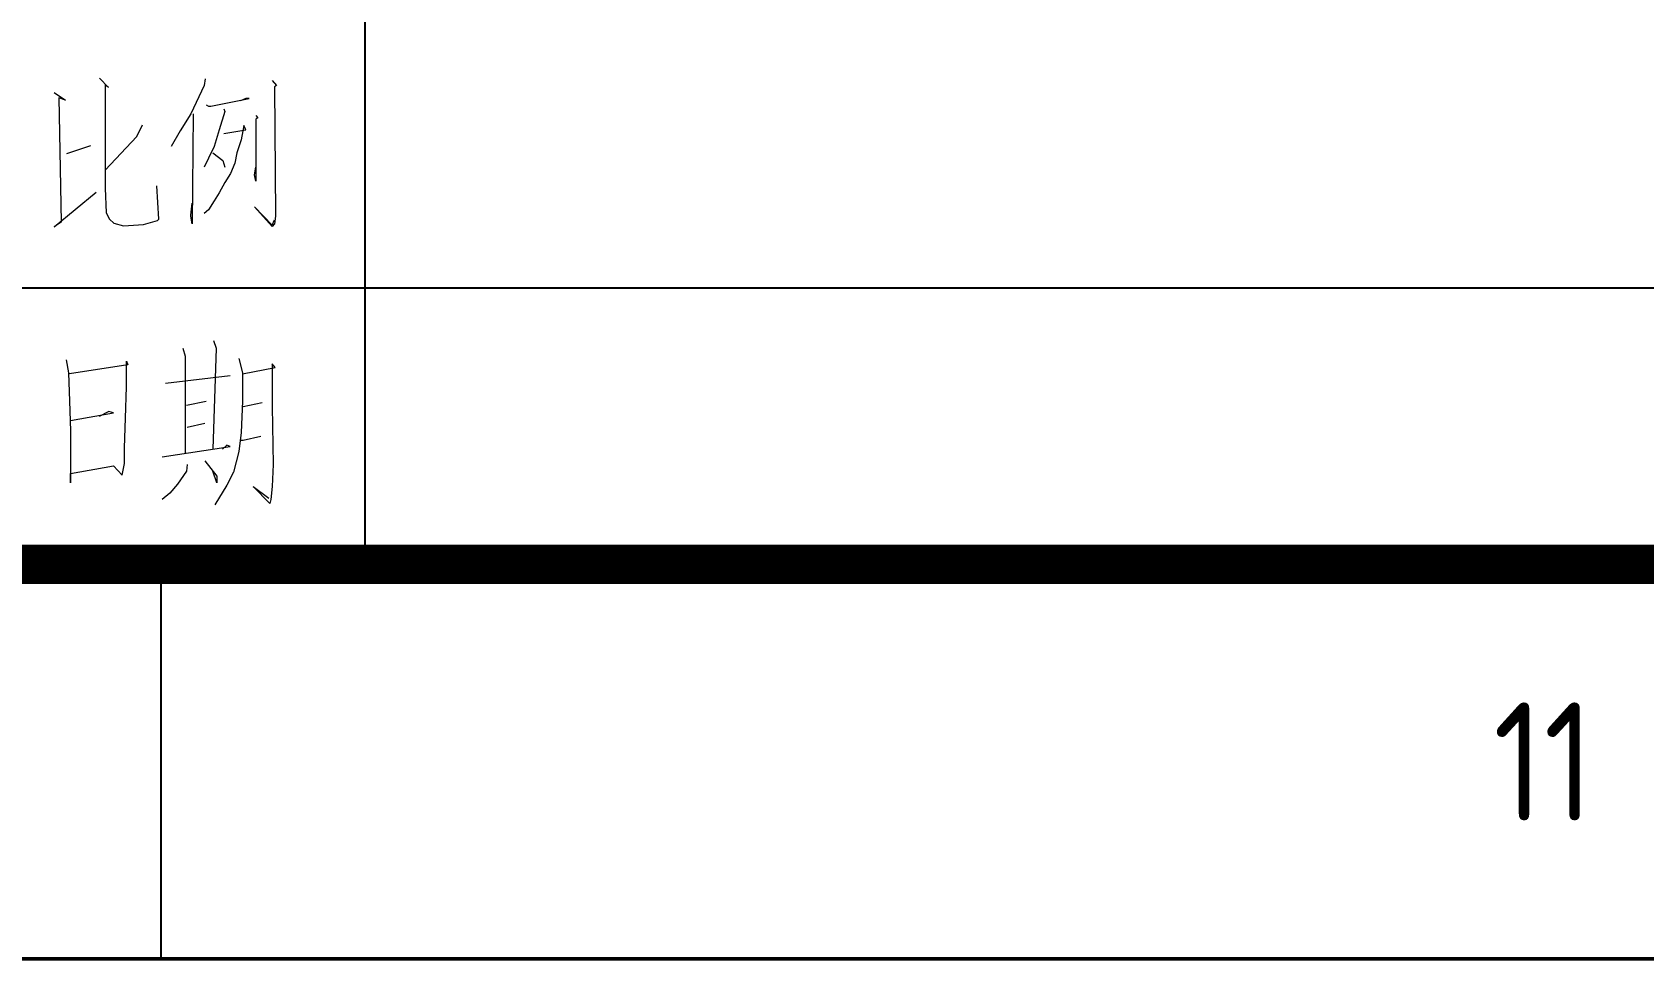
# Model space of a CAD drawing. Extents: x 93518 to 937116, y -359949 to 58022.
# Drawn here: x 754548 to 758632, y -122580 to -120226 of the extents above; entities that cross this region are included whole.
import ezdxf
from ezdxf.enums import TextEntityAlignment as Align

# ---------------------------------------------------------------- set-up
doc = ezdxf.new("R2010")
doc.units = 0
doc.header["$LTSCALE"] = 1000
doc.header["$MEASUREMENT"] = 0
doc.layers.get('0').update_dxf_attribs({"linetype": 'CONTINUOUS'})
doc.styles.get("Standard").update_dxf_attribs({"font": 'GBENOR', "bigfont": 'GBCBIG'})

# ---------------------------------------------------------------- blocks, each defined once
blk = doc.blocks.new('GEDI_WK_A1')
at = {"color": 3}
blk.add_line((700.833, 0), (700.833, 10), dxfattribs=at)
for points, const_width in [([(0, 0), (841, 0), (841, 594), (0, 594)], 0.1), ([(25, 10), (831, 10), (831, 584), (25, 584)], 1)]:
    blk.add_lwpolyline(points, close=True, dxfattribs=dict(at, const_width=const_width))
blk.add_text('11', height=3, dxfattribs=at).set_placement((735.875, 5), align=Align.MIDDLE)

msp = doc.modelspace()

# ---------------------------------------------------------------- linework, layer by layer
at = {"color": 2}
for p, q in [((755391.4, -121574.9), (755391.4, -118774.9)), ((767891.4, -120874.9), (749891.4, -120874.9))]:
    msp.add_line(p, q, dxfattribs=at)
at = {"color": 7}
msp.add_line((767891.4, -121574.9), (749891.4, -121574.9), dxfattribs=at)
at = {"color": 7, "lineweight": 0}
for points in [[(754718.2, -120342.4), (754740.9, -120365.9), (754732.3, -120358.9), (754732.3, -120427.9), (754732.3, -120496.9), (754732.3, -120558.8), (754732.3, -120605.1), (754732.3, -120608.2), (754732.3, -120621.6), (754734.7, -120683.5), (754743.3, -120700), (754754.3, -120710.2), (754779.4, -120716.4), (754829.5, -120713.3), (754865.6, -120703.1), (754868.8, -120700), (754863.3, -120615.3)], [(754985.8, -120344.2), (754983.5, -120360.7), (754949.8, -120432.9), (754922.3, -120476), (754899.6, -120515.2)], [(755156, -120348.2), (755167, -120360.7), (755161.5, -120363.9), (755164.6, -120689.3), (755164.6, -120692.4), (755161.5, -120712), (755156, -120718.3), (755111.3, -120668.9), (755156, -120715.2), (755161.5, -120701.8)], [(754603.7, -120378.5), (754631.9, -120398.1), (754615.5, -120391.8), (754620.9, -120707), (754603.7, -120719.6), (754709.6, -120631)], [(754989, -120410.1), (754994.5, -120413.3), (755000, -120413.3), (755097.2, -120393.7), (755089.4, -120393.7), (755075.2, -120399.9)], [(754955.3, -120432.9), (754952.9, -120712), (754949.8, -120692.4), (754949.8, -120689.3), (754952.9, -120659.5)], [(755033.7, -120420.3), (755036, -120426.6), (755021.9, -120472.9), (755008.6, -120515.2), (754994.5, -120545), (754983.5, -120567.7)], [(755114.4, -120436.8), (755119.9, -120443.1), (755114.4, -120446.2), (755114.4, -120603.8), (755111.3, -120587.4), (755114.4, -120567.7)], [(754732.3, -120575.3), (754813.1, -120490.6), (754827.2, -120460.8)], [(755033.7, -120482.3), (755089.4, -120472.9), (755083.9, -120462.7), (755077.6, -120498.7), (755066.6, -120531.7), (755061.1, -120557.6), (755050.1, -120584.2), (755036, -120607), (755021.9, -120632.8), (755008.6, -120653.2), (754994.5, -120676), (754983.5, -120685.4)], [(754635.1, -120532.9), (754696.2, -120513.3)], [(755005.4, -120531.7), (755030.5, -120551.3), (755036, -120567.7)], [(754929.8, -121027.1), (754935.3, -121046.7), (754935.3, -121292.1)], [(755007.4, -121007.5), (755013.7, -121027.1), (755005.1, -121282.7)], [(754633.8, -121056.1), (754639.3, -121089), (754642.4, -121161.2), (754644.8, -121236.5), (754644.8, -121246.6), (754644.8, -121299.2), (754644.8, -121368.2), (754644.8, -121344.7), (754753.8, -121325.1), (754775.8, -121348.6), (754781.3, -121318.8), (754781.3, -121279.6), (754784.4, -121204.3), (754786.7, -121125.1), (754786.7, -121060), (754789.9, -121069.4), (754642.4, -121092.2)], [(755071.7, -121053), (755080.4, -121089), (755080.4, -121161.2), (755077.2, -121240.4), (755071.7, -121289), (755057.6, -121341.5), (755041.1, -121374.5), (755010.6, -121423.9)], [(755080.4, -121092.2), (755163.5, -121075.7), (755155.6, -121066.3), (755155.6, -121168.2), (755155.6, -121174.5), (755158, -121321.9), (755155.6, -121377.6), (755152.5, -121410.5), (755150.1, -121420.7), (755107.8, -121377.6), (755147, -121407.4)], [(754885.1, -121115.7), (755049.8, -121096.1)], [(754644.8, -121210.6), (754753.8, -121191), (754742, -121187.8), (754717.7, -121200.4)], [(754938.4, -121171.4), (754988.6, -121161.2)], [(755082.7, -121174.5), (755130.5, -121164.3)], [(754940.8, -121227), (754985.5, -121216.8)], [(754877.2, -121302.3), (755049.8, -121276.4), (755041.1, -121272.5), (755030.2, -121282.7)], [(755077.2, -121260), (755082.7, -121260), (755127.4, -121249.8)], [(754985.5, -121312.5), (755016, -121351.7), (755016, -121368.2), (755005.1, -121338.4)], [(754940.8, -121321.9), (754938.4, -121338.4), (754915.7, -121371.3), (754896.1, -121394.1), (754877.2, -121410.5)]]:
    msp.add_lwpolyline(points, dxfattribs=at)

# ---------------------------------------------------------------- block references
at = {"xscale": 100, "yscale": 100, "zscale": 100}
msp.add_blockref('GEDI_WK_A1', (684791.4, -122574.9), dxfattribs=at)

# ---------------------------------------------------------------- texts
msp.add_text('445566', height=0.01).set_placement((754644.8, -121344.7))

doc.saveas('drawing.dxf')
